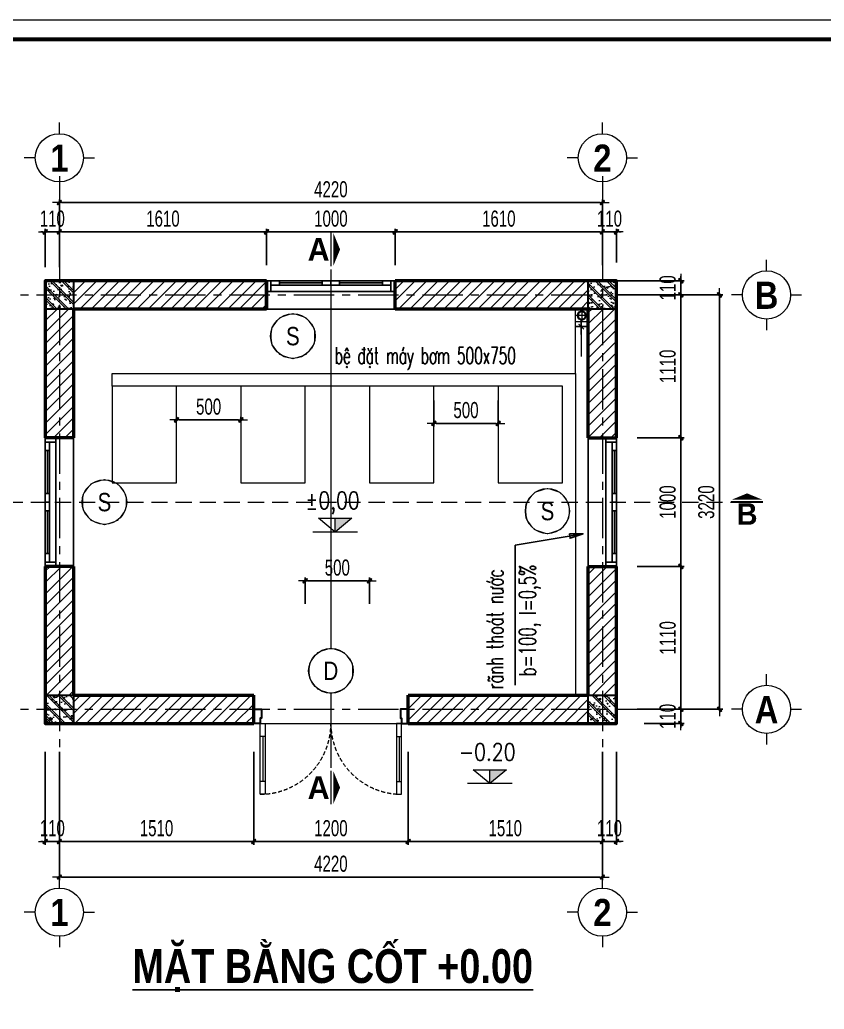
# Model space of a CAD drawing. Header units: millimetres. Extents: x 54880 to 178058, y 52937 to 130733.
# Drawn here: x 149408 to 155660, y 123045 to 130733 of the extents above; entities that cross this region are included whole.
import ezdxf
from ezdxf.enums import TextEntityAlignment as Align

# ---------------------------------------------------------------- set-up
doc = ezdxf.new("R2010")
doc.units = ezdxf.units.MM
doc.header["$LTSCALE"] = 250
doc.header["$MEASUREMENT"] = 0
doc.header["$PDMODE"] = 32
for name, pattern in [('CENTER', [2, 1.25, -0.25, 0.25, -0.25]), ('HIDDEN', [0.375, 0.25, -0.125]), ('HIDDEN2', [0.1875, 0.125, -0.0625])]:
    doc.linetypes.add(name, pattern=pattern)
doc.layers.get('Defpoints').update_dxf_attribs({"color": 1})
for name, color, linetype in [('(KT.DIM)', 8, 'Continuous'), ('(KT.KLPHU1)', 5, 'Continuous'), ('DIM', 7, 'Continuous')]:
    doc.layers.add(name, color=color, linetype=linetype)
for name, color, linetype, lineweight in [('03', 252, 'Continuous', 30), ('cat1', 30, 'Continuous', 50), ('cat2', 22, 'Continuous', 30), ('EG Text2', 7, 'Continuous', 20), ('Khungten_LCDI', 7, 'Continuous', 5), ('KICHTHUOC', 8, 'Continuous', 20), ('LC Dim', 8, 'Continuous', 18), ('LC Hatch', 252, 'Continuous', 9), ('LC ISO', 153, 'Continuous', 13), ('LC Khac', 4, 'Continuous', 9), ('LC MANH DUT', 35, 'HIDDEN', 5), ('LC Net dam 1', 30, 'Continuous', 30), ('LC Net manh', 239, 'Continuous', 5), ('LC Text1', 3, 'Continuous', 20), ('LC Text2', 7, 'Continuous', 25), ('thay', 9, 'Continuous', 20), ('thay1', 63, 'Continuous', 20), ('TRUC', 251, 'CENTER', 5)]:
    doc.layers.add(name, color=color, linetype=linetype, lineweight=lineweight)
doc.styles.add('General text 2', font='arial.ttf')
doc.styles.add('HOATBIF', font='hoatbif.shx', dxfattribs={"width": 0.7})
doc.styles.add('Khungten', font='', dxfattribs={"width": 0.9, "height": 5000})
doc.styles.add('LC 1', font='')
doc.styles.add('LC3', font='', dxfattribs={"width": 0.8})
doc.styles.add('T1', font='Vnsimli.shx', dxfattribs={"width": 0.8})
doc.styles.add('Title', font='', dxfattribs={"width": 0.8})
doc.styles.get('Khungten').set_extended_font_data('.VnAvantH')
doc.styles.get('LC 1').set_extended_font_data('.VnAvantH', bold=True)
doc.styles.get('LC3').set_extended_font_data('.VnArialH', bold=True)
doc.styles.get('Title').set_extended_font_data('.VnBlackH')
doc.dimstyles.new('1-100(1-50)', dxfattribs={"dimscale": 50, "dimtxt": 2.5, "dimasz": 0.35, "dimexe": 0.5, "dimexo": 0, "dimgap": 0.8, "dimtad": 1, "dimdec": 0, "dimzin": 0, "dimdsep": 46, "dimtxsty": 'HOATBIF', "dimblk1": 'DOT', "dimblk2": 'DOT', "dimsah": 1, "dimcen": -1, "dimdle": 1, "dimclrd": 256, "dimclre": 256, "dimclrt": 4, "dimadec": 3, "dimazin": 2, "dimtfac": 0.333333, "dimtdec": 0, "dimtix": 1, "dimtmove": 2, "dimatfit": 3, "dimldrblk": 'DOT', "dimfxl": 1, "dimtvp": 0.833333, "dimtolj": 1, "dimtzin": 0, "dimarcsym": 0})
doc.dimstyles.new('1-141', dxfattribs={"dimscale": 140, "dimtxt": 2.5, "dimasz": 0.35, "dimexe": 0.5, "dimexo": 0, "dimgap": 0.8, "dimtad": 1, "dimdec": 0, "dimzin": 0, "dimdsep": 46, "dimtxsty": 'HOATBIF', "dimblk1": 'DOT', "dimblk2": 'DOT', "dimsah": 1, "dimcen": -1, "dimdle": 1, "dimclrd": 256, "dimclre": 256, "dimclrt": 4, "dimadec": 3, "dimazin": 2, "dimtfac": 0.333333, "dimtdec": 0, "dimtix": 1, "dimtmove": 2, "dimatfit": 3, "dimldrblk": 'DOT', "dimfxl": 1, "dimtvp": 0.833333, "dimtolj": 1, "dimtzin": 0, "dimarcsym": 0})
doc.dimstyles.new('D1- 50', dxfattribs={"dimscale": 50, "dimtxt": 2.5, "dimasz": 0.8, "dimexe": 0.18, "dimexo": 0, "dimgap": 1, "dimtad": 1, "dimdec": 0, "dimzin": 0, "dimdsep": 46, "dimtxsty": 'T1', "dimblk": 'LTT1', "dimcen": 100, "dimdle": 1.5, "dimclrd": 256, "dimclre": 256, "dimclrt": 7, "dimadec": 0, "dimazin": 0, "dimtfac": 1, "dimtdec": 0, "dimtix": 1, "dimtmove": 2, "dimatfit": 3, "dimldrblk": 'LTT1', "dimfxl": 1, "dimtolj": 1, "dimtzin": 0, "dimlwd": -1, "dimlwe": -1, "dimarcsym": 0})

# ---------------------------------------------------------------- blocks, each defined once
blk = doc.blocks.new('*U197')
for p, q in [((-450, 1110), (-450, 1150)), ((-100, 1130), (-450, 1130)), ((-100, 1110), (-100, 1150)), ((-450, 90), (-450, 50)), ((-100, 90), (-100, 50)), ((-100, 70), (-450, 70))]:
    blk.add_line(p, q)
for points in [[(0, 1150), (0, 1110), (-550, 1110), (-550, 1150)], [(0, 50), (0, 90), (-550, 90), (-550, 50)]]:
    blk.add_lwpolyline(points, close=True)
at = {"linetype": 'HIDDEN2'}
for centre, start, end in [((0, 1150), 180.00004, 270), ((0, 50), 90, 179.99996)]:
    blk.add_arc(centre, 550, start, end, dxfattribs=at)
at = {"layer": '03'}
for points in [[(110, 1200), (110, 1140), (40, 1140), (40, 1150), (0, 1150), (0, 1200)], [(110, 0), (110, 60), (40, 60), (40, 50), (0, 50), (0, 0)]]:
    blk.add_lwpolyline(points, close=True, dxfattribs=at)
blk = doc.blocks.new('DOT')
at = {"layer": 'LC Dim', "color": 4}
blk.add_line((-1, -1), (1, 1), dxfattribs=at)
at = {"layer": 'LC Dim'}
blk.add_line((-3, 0), (3, 0), dxfattribs=at)
at = {"layer": 'LC Dim', "color": 4}
blk.add_lwpolyline([(0.5, 1), (-1, -0.5), (-0.5, -1), (1, 0.5)], close=True, dxfattribs=at)
blk = doc.blocks.new('*D198')
at = {"layer": 'Defpoints', "color": 0, "transparency": 16777216}
for p in [(149606, 125045), (149716, 125045), (149716, 124348.5)]:
    blk.add_point(p, dxfattribs=at)
at = {"layer": 'LC Dim', "lineweight": -2, "transparency": 16777216}
for p, q in [((149606, 125045), (149606, 124323.5)), ((149716, 125045), (149716, 124323.5)), ((149588.5, 124348.5), (149571, 124348.5)), ((149606, 124348.5), (149716, 124348.5)), ((149733.5, 124348.5), (149751, 124348.5))]:
    blk.add_line(p, q, dxfattribs=at)
at = {"layer": 'LC Dim', "lineweight": -2, "transparency": 16777216, "xscale": 17.5, "yscale": 17.5, "zscale": 17.5}
blk.add_blockref('DOT', (149606, 124348.5), dxfattribs=at)
at = {"layer": 'LC Dim', "lineweight": -2, "transparency": 16777216, "xscale": 17.5, "yscale": 17.5, "zscale": 17.5, "rotation": 180}
blk.add_blockref('DOT', (149716, 124348.5), dxfattribs=at)
at = {"layer": 'LC Dim', "color": 4, "transparency": 16777216, "insert": (149661, 124451), "char_height": 125, "attachment_point": 5, "style": 'HOATBIF'}
blk.add_mtext('\\A1;110', dxfattribs=at)
blk = doc.blocks.new('_Dot')
at = {"color": 0, "linetype": 'ByBlock', "lineweight": -2}
blk.add_line((-0.5, 0), (-1, 0), dxfattribs=at)
at = {"color": 0, "linetype": 'ByBlock', "const_width": 0.5}
blk.add_lwpolyline([(-0.25, 0, 1), (0.25, 0, 1)], format="xyb", close=True, dxfattribs=at)
blk = doc.blocks.new('*D199')
at = {"layer": 'Defpoints', "color": 0, "transparency": 16777216}
for p in [(149716, 125045), (151226, 125045), (151226, 124348.5)]:
    blk.add_point(p, dxfattribs=at)
at = {"layer": 'LC Dim', "lineweight": -2, "transparency": 16777216}
for p, q in [((149716, 125045), (149716, 124323.5)), ((151226, 125045), (151226, 124323.5)), ((149733.5, 124348.5), (151208.5, 124348.5))]:
    blk.add_line(p, q, dxfattribs=at)
at = {"layer": 'LC Dim', "lineweight": -2, "transparency": 16777216, "xscale": 17.5, "yscale": 17.5, "zscale": 17.5, "rotation": 180}
blk.add_blockref('DOT', (149716, 124348.5), dxfattribs=at)
at = {"layer": 'LC Dim', "lineweight": -2, "transparency": 16777216, "xscale": 17.5, "yscale": 17.5, "zscale": 17.5}
blk.add_blockref('DOT', (151226, 124348.5), dxfattribs=at)
at = {"layer": 'LC Dim', "color": 4, "transparency": 16777216, "insert": (150471, 124451), "char_height": 125, "attachment_point": 5, "style": 'HOATBIF'}
blk.add_mtext('\\A1;1510', dxfattribs=at)
blk = doc.blocks.new('*D200')
at = {"layer": 'Defpoints', "color": 0, "transparency": 16777216}
for p in [(151226, 125045), (152426, 125045), (152426, 124348.5)]:
    blk.add_point(p, dxfattribs=at)
at = {"layer": 'LC Dim', "lineweight": -2, "transparency": 16777216}
for p, q in [((151226, 125045), (151226, 124323.5)), ((152426, 125045), (152426, 124323.5)), ((151243.5, 124348.5), (152408.5, 124348.5))]:
    blk.add_line(p, q, dxfattribs=at)
at = {"layer": 'LC Dim', "lineweight": -2, "transparency": 16777216, "xscale": 17.5, "yscale": 17.5, "zscale": 17.5, "rotation": 180}
blk.add_blockref('DOT', (151226, 124348.5), dxfattribs=at)
at = {"layer": 'LC Dim', "lineweight": -2, "transparency": 16777216, "xscale": 17.5, "yscale": 17.5, "zscale": 17.5}
blk.add_blockref('DOT', (152426, 124348.5), dxfattribs=at)
at = {"layer": 'LC Dim', "color": 4, "transparency": 16777216, "insert": (151826, 124451), "char_height": 125, "attachment_point": 5, "style": 'HOATBIF'}
blk.add_mtext('\\A1;1200', dxfattribs=at)
blk = doc.blocks.new('*D201')
at = {"layer": 'Defpoints', "color": 0, "transparency": 16777216}
for p in [(152426, 125045), (153936, 125045), (153936, 124348.5)]:
    blk.add_point(p, dxfattribs=at)
at = {"layer": 'LC Dim', "lineweight": -2, "transparency": 16777216}
for p, q in [((152426, 125045), (152426, 124323.5)), ((153936, 125045), (153936, 124323.5)), ((152443.5, 124348.5), (153918.5, 124348.5))]:
    blk.add_line(p, q, dxfattribs=at)
at = {"layer": 'LC Dim', "lineweight": -2, "transparency": 16777216, "xscale": 17.5, "yscale": 17.5, "zscale": 17.5, "rotation": 180}
blk.add_blockref('DOT', (152426, 124348.5), dxfattribs=at)
at = {"layer": 'LC Dim', "lineweight": -2, "transparency": 16777216, "xscale": 17.5, "yscale": 17.5, "zscale": 17.5}
blk.add_blockref('DOT', (153936, 124348.5), dxfattribs=at)
at = {"layer": 'LC Dim', "color": 4, "transparency": 16777216, "insert": (153181, 124451), "char_height": 125, "attachment_point": 5, "style": 'HOATBIF'}
blk.add_mtext('\\A1;1510', dxfattribs=at)
blk = doc.blocks.new('*D202')
at = {"layer": 'Defpoints', "color": 0, "transparency": 16777216}
for p in [(153936, 125045), (154046, 125045), (154046, 124348.5)]:
    blk.add_point(p, dxfattribs=at)
at = {"layer": 'LC Dim', "lineweight": -2, "transparency": 16777216}
for p, q in [((153936, 125045), (153936, 124323.5)), ((154046, 125045), (154046, 124323.5)), ((153918.5, 124348.5), (153901, 124348.5)), ((153936, 124348.5), (154046, 124348.5)), ((154063.5, 124348.5), (154081, 124348.5))]:
    blk.add_line(p, q, dxfattribs=at)
at = {"layer": 'LC Dim', "lineweight": -2, "transparency": 16777216, "xscale": 17.5, "yscale": 17.5, "zscale": 17.5}
blk.add_blockref('DOT', (153936, 124348.5), dxfattribs=at)
at = {"layer": 'LC Dim', "lineweight": -2, "transparency": 16777216, "xscale": 17.5, "yscale": 17.5, "zscale": 17.5, "rotation": 180}
blk.add_blockref('DOT', (154046, 124348.5), dxfattribs=at)
at = {"layer": 'LC Dim', "color": 4, "transparency": 16777216, "insert": (153991, 124451), "char_height": 125, "attachment_point": 5, "style": 'HOATBIF'}
blk.add_mtext('\\A1;110', dxfattribs=at)
blk = doc.blocks.new('*D203')
at = {"layer": 'Defpoints', "color": 0, "transparency": 16777216}
for p in [(149716, 125045), (153936, 125045), (153936, 124072.5)]:
    blk.add_point(p, dxfattribs=at)
at = {"layer": 'LC Dim', "lineweight": -2, "transparency": 16777216}
for p, q in [((149716, 125045), (149716, 124047.5)), ((153936, 125045), (153936, 124047.5)), ((149733.5, 124072.5), (153918.5, 124072.5))]:
    blk.add_line(p, q, dxfattribs=at)
at = {"layer": 'LC Dim', "lineweight": -2, "transparency": 16777216, "xscale": 17.5, "yscale": 17.5, "zscale": 17.5, "rotation": 180}
blk.add_blockref('DOT', (149716, 124072.5), dxfattribs=at)
at = {"layer": 'LC Dim', "lineweight": -2, "transparency": 16777216, "xscale": 17.5, "yscale": 17.5, "zscale": 17.5}
blk.add_blockref('DOT', (153936, 124072.5), dxfattribs=at)
at = {"layer": 'LC Dim', "color": 4, "transparency": 16777216, "insert": (151826, 124175), "char_height": 125, "attachment_point": 5, "style": 'HOATBIF'}
blk.add_mtext('\\A1;4220', dxfattribs=at)
blk = doc.blocks.new('*D204')
at = {"layer": 'Defpoints', "color": 0, "transparency": 16777216}
for p in [(151326, 129085), (149716, 128825.6), (151326, 128825.6)]:
    blk.add_point(p, dxfattribs=at)
at = {"layer": 'LC Dim', "lineweight": -2, "transparency": 16777216}
for p, q in [((149716, 128825.6), (149716, 129110)), ((149733.5, 129085), (151308.5, 129085)), ((151326, 128825.6), (151326, 129110))]:
    blk.add_line(p, q, dxfattribs=at)
at = {"layer": 'LC Dim', "lineweight": -2, "transparency": 16777216, "xscale": 17.5, "yscale": 17.5, "zscale": 17.5, "rotation": 180}
blk.add_blockref('DOT', (149716, 129085), dxfattribs=at)
at = {"layer": 'LC Dim', "lineweight": -2, "transparency": 16777216, "xscale": 17.5, "yscale": 17.5, "zscale": 17.5}
blk.add_blockref('DOT', (151326, 129085), dxfattribs=at)
at = {"layer": 'LC Dim', "color": 4, "transparency": 16777216, "insert": (150521, 129187.5), "char_height": 125, "attachment_point": 5, "style": 'HOATBIF'}
blk.add_mtext('\\A1;1610', dxfattribs=at)
blk = doc.blocks.new('*D205')
at = {"layer": 'Defpoints', "color": 0, "transparency": 16777216}
for p in [(152326, 129085), (151326, 128825.6), (152326, 128825.6)]:
    blk.add_point(p, dxfattribs=at)
at = {"layer": 'LC Dim', "lineweight": -2, "transparency": 16777216}
for p, q in [((151326, 128825.6), (151326, 129110)), ((151343.5, 129085), (152308.5, 129085)), ((152326, 128825.6), (152326, 129110))]:
    blk.add_line(p, q, dxfattribs=at)
at = {"layer": 'LC Dim', "lineweight": -2, "transparency": 16777216, "xscale": 17.5, "yscale": 17.5, "zscale": 17.5, "rotation": 180}
blk.add_blockref('DOT', (151326, 129085), dxfattribs=at)
at = {"layer": 'LC Dim', "lineweight": -2, "transparency": 16777216, "xscale": 17.5, "yscale": 17.5, "zscale": 17.5}
blk.add_blockref('DOT', (152326, 129085), dxfattribs=at)
at = {"layer": 'LC Dim', "color": 4, "transparency": 16777216, "insert": (151826, 129187.5), "char_height": 125, "attachment_point": 5, "style": 'HOATBIF'}
blk.add_mtext('\\A1;1000', dxfattribs=at)
blk = doc.blocks.new('*D206')
at = {"layer": 'Defpoints', "color": 0, "transparency": 16777216}
for p in [(153936, 129085), (152326, 128825.6), (153936, 128825.6)]:
    blk.add_point(p, dxfattribs=at)
at = {"layer": 'LC Dim', "lineweight": -2, "transparency": 16777216}
for p, q in [((152326, 128825.6), (152326, 129110)), ((152343.5, 129085), (153918.5, 129085)), ((153936, 128825.6), (153936, 129110))]:
    blk.add_line(p, q, dxfattribs=at)
at = {"layer": 'LC Dim', "lineweight": -2, "transparency": 16777216, "xscale": 17.5, "yscale": 17.5, "zscale": 17.5, "rotation": 180}
blk.add_blockref('DOT', (152326, 129085), dxfattribs=at)
at = {"layer": 'LC Dim', "lineweight": -2, "transparency": 16777216, "xscale": 17.5, "yscale": 17.5, "zscale": 17.5}
blk.add_blockref('DOT', (153936, 129085), dxfattribs=at)
at = {"layer": 'LC Dim', "color": 4, "transparency": 16777216, "insert": (153131, 129187.5), "char_height": 125, "attachment_point": 5, "style": 'HOATBIF'}
blk.add_mtext('\\A1;1610', dxfattribs=at)
blk = doc.blocks.new('*D213')
at = {"layer": 'Defpoints', "color": 0, "transparency": 16777216}
for p in [(154205.9, 128595.5), (154205.9, 127485.5), (154546, 127485.5)]:
    blk.add_point(p, dxfattribs=at)
at = {"layer": 'LC Dim', "lineweight": -2, "transparency": 16777216}
for p, q in [((154205.9, 128595.5), (154571, 128595.5)), ((154546, 128578), (154546, 127503)), ((154205.9, 127485.5), (154571, 127485.5))]:
    blk.add_line(p, q, dxfattribs=at)
at = {"layer": 'LC Dim', "lineweight": -2, "transparency": 16777216, "xscale": 17.5, "yscale": 17.5, "zscale": 17.5}
for p, rotation in [((154546, 128595.5), 90), ((154546, 127485.5), 270)]:
    blk.add_blockref('DOT', p, dxfattribs=dict(at, rotation=rotation))
at = {"layer": 'LC Dim', "color": 4, "transparency": 16777216, "insert": (154443.5, 128040.5), "char_height": 125, "attachment_point": 5, "rotation": 90, "style": 'HOATBIF'}
blk.add_mtext('\\A1;1110', dxfattribs=at)
blk = doc.blocks.new('*D214')
at = {"layer": 'Defpoints', "color": 0, "transparency": 16777216}
for p in [(154205.9, 127485.5), (154205.9, 126485.5), (154546, 126485.5)]:
    blk.add_point(p, dxfattribs=at)
at = {"layer": 'LC Dim', "lineweight": -2, "transparency": 16777216}
for p, q in [((154205.9, 127485.5), (154571, 127485.5)), ((154546, 127468), (154546, 126503)), ((154205.9, 126485.5), (154571, 126485.5))]:
    blk.add_line(p, q, dxfattribs=at)
at = {"layer": 'LC Dim', "lineweight": -2, "transparency": 16777216, "xscale": 17.5, "yscale": 17.5, "zscale": 17.5}
for p, rotation in [((154546, 127485.5), 90), ((154546, 126485.5), 270)]:
    blk.add_blockref('DOT', p, dxfattribs=dict(at, rotation=rotation))
at = {"layer": 'LC Dim', "color": 4, "transparency": 16777216, "insert": (154443.5, 126985.5), "char_height": 125, "attachment_point": 5, "rotation": 90, "style": 'HOATBIF'}
blk.add_mtext('\\A1;1000', dxfattribs=at)
blk = doc.blocks.new('*D215')
at = {"layer": 'Defpoints', "color": 0, "transparency": 16777216}
for p in [(154205.9, 126485.5), (154205.9, 125375.5), (154546, 125375.5)]:
    blk.add_point(p, dxfattribs=at)
at = {"layer": 'LC Dim', "lineweight": -2, "transparency": 16777216}
for p, q in [((154205.9, 126485.5), (154571, 126485.5)), ((154546, 126468), (154546, 125393)), ((154205.9, 125375.5), (154571, 125375.5))]:
    blk.add_line(p, q, dxfattribs=at)
at = {"layer": 'LC Dim', "lineweight": -2, "transparency": 16777216, "xscale": 17.5, "yscale": 17.5, "zscale": 17.5}
for p, rotation in [((154546, 126485.5), 90), ((154546, 125375.5), 270)]:
    blk.add_blockref('DOT', p, dxfattribs=dict(at, rotation=rotation))
at = {"layer": 'LC Dim', "color": 4, "transparency": 16777216, "insert": (154443.5, 125930.5), "char_height": 125, "attachment_point": 5, "rotation": 90, "style": 'HOATBIF'}
blk.add_mtext('\\A1;1110', dxfattribs=at)
blk = doc.blocks.new('Caodo1')
at = {"layer": 'LC Text1'}
blk.add_hatch(color=4, dxfattribs=at).paths.add_polyline_path([(0, 200), (0, 0), (243, 200)])
at = {"layer": 'LC Text1', "color": 4}
for p, q in [((0, 0), (0, 200)), ((324, 0), (-324, 0))]:
    blk.add_line(p, q, dxfattribs=at)
blk.add_lwpolyline([(-243, 200), (243, 200), (0, 0), (0, 0)], close=True, dxfattribs=at)
at = {"layer": 'LC Text1', "color": 4, "style": 'T1', "width": 0.8}
blk.add_attdef('%%P0,00', text='', height=250, dxfattribs=at).set_placement((-39, 460), align=Align.MIDDLE_CENTER)
blk = doc.blocks.new('TIEUDE1')
at = {"layer": 'LC Text2', "color": 7, "style": 'LC 1'}
blk.add_attdef('TIªU§Ò', text='', height=5, dxfattribs=at).set_placement((0, 0), align=Align.BOTTOM_CENTER)
blk.add_attdef('TL', text='', height=3, dxfattribs=at).set_placement((0, -2), align=Align.TOP_CENTER)
blk = doc.blocks.new('TTRUC')
at = {"layer": 'LC ISO'}
for p, q in [((0, 6.95), (0, 10.13)), ((-6.95, 0), (-10.13, 0)), ((6.95, 0), (10.13, 0)), ((0, -6.95), (0, -10.13))]:
    blk.add_line(p, q, dxfattribs=at)
at = {"layer": 'LC Net manh'}
blk.add_circle((0, 0), 6.95, dxfattribs=at)
blk = doc.blocks.new('*U187')
at = {"layer": 'LC Khac', "color": 1, "ltscale": 2}
for p, q in [((0, 485), (0, 0)), ((0, -7336), (0, -7822))]:
    blk.add_line(p, q, dxfattribs=at)
for points in [[(134, 243, 0, 471, 0), (37, 243, 275, 275, 0)], [(134, -7579, 0, 471, 0), (37, -7579, 275, 275, 0)]]:
    blk.add_lwpolyline(points, format="xyseb", dxfattribs=at)
at = {"layer": 'LC MANH DUT', "ltscale": 200}
blk.add_line((0, -49), (0, -7293), dxfattribs=at)
at = {"ltscale": 2, "style": 'LC 1'}
for p in [(-179, 243), (-179, -7579)]:
    blk.add_attdef('LC', text='', height=330, dxfattribs=at).set_placement(p, align=Align.MIDDLE_CENTER)
blk = doc.blocks.new('*U5')
at = {"layer": 'Defpoints'}
blk.add_lwpolyline([(0, 4.25), (-2.5, 3.44), (-4.04, 1.31), (-4.04, -1.31), (-2.5, -3.44), (0, -4.25), (2.5, -3.44), (4.04, -1.31), (4.04, 1.31), (2.5, 3.44)], close=True, dxfattribs=at)
at = {"layer": 'LC Text1', "style": 'General text 2', "width": 0.8, "flags": 8}
blk.add_attdef('SYMBOL', text='', height=3.5, dxfattribs=at).set_placement((0, 0), align=Align.MIDDLE_CENTER)
blk.add_wipeout([(0, 4.25), (-2.5, 3.44), (-4.04, 1.31), (-4.04, -1.31), (-2.5, -3.44), (0, -4.25), (2.5, -3.44), (4.04, -1.31), (4.04, 1.31), (2.5, 3.44)]).dxf.layer = 'LC Net manh'
at = {"layer": 'LC ISO'}
blk.add_circle((0, 0), 4.25, dxfattribs=at)
blk = doc.blocks.new('*D315')
at = {"layer": 'Defpoints', "color": 0, "transparency": 16777216}
for p in [(153936, 129313.1), (149716, 128863), (153936, 128863)]:
    blk.add_point(p, dxfattribs=at)
at = {"layer": 'LC Dim', "lineweight": -2, "transparency": 16777216}
for p, q in [((149716, 128863), (149716, 129338.1)), ((153936, 128863), (153936, 129338.1)), ((149733.5, 129313.1), (153918.5, 129313.1))]:
    blk.add_line(p, q, dxfattribs=at)
at = {"layer": 'LC Dim', "lineweight": -2, "transparency": 16777216, "xscale": 17.5, "yscale": 17.5, "zscale": 17.5, "rotation": 180}
blk.add_blockref('DOT', (149716, 129313.1), dxfattribs=at)
at = {"layer": 'LC Dim', "lineweight": -2, "transparency": 16777216, "xscale": 17.5, "yscale": 17.5, "zscale": 17.5}
blk.add_blockref('DOT', (153936, 129313.1), dxfattribs=at)
at = {"layer": 'LC Dim', "color": 4, "transparency": 16777216, "insert": (151826, 129415.6), "char_height": 125, "attachment_point": 5, "style": 'HOATBIF'}
blk.add_mtext('\\A1;4220', dxfattribs=at)
blk = doc.blocks.new('*D316')
at = {"layer": 'Defpoints', "color": 0, "transparency": 16777216}
for p in [(154205.9, 128595.5), (154205.9, 125375.5), (154846.2, 125375.5)]:
    blk.add_point(p, dxfattribs=at)
at = {"layer": 'LC Dim', "lineweight": -2, "transparency": 16777216}
for p, q in [((154205.9, 128595.5), (154871.2, 128595.5)), ((154846.2, 128578), (154846.2, 125393)), ((154205.9, 125375.5), (154871.2, 125375.5))]:
    blk.add_line(p, q, dxfattribs=at)
at = {"layer": 'LC Dim', "lineweight": -2, "transparency": 16777216, "xscale": 17.5, "yscale": 17.5, "zscale": 17.5}
for p, rotation in [((154846.2, 128595.5), 90), ((154846.2, 125375.5), 270)]:
    blk.add_blockref('DOT', p, dxfattribs=dict(at, rotation=rotation))
at = {"layer": 'LC Dim', "color": 4, "transparency": 16777216, "insert": (154743.7, 126985.5), "char_height": 125, "attachment_point": 5, "rotation": 90, "style": 'HOATBIF'}
blk.add_mtext('\\A1;3220', dxfattribs=at)
blk = doc.blocks.new('*D317')
at = {"layer": 'Defpoints', "color": 0, "transparency": 16777216}
for p in [(154046, 128705.5), (154546, 128705.5), (154046, 128595.5)]:
    blk.add_point(p, dxfattribs=at)
at = {"layer": 'LC Dim', "lineweight": -2, "transparency": 16777216}
for p, q in [((154046, 128705.5), (154571, 128705.5)), ((154546, 128723), (154546, 128740.5)), ((154546, 128595.5), (154546, 128705.5)), ((154046, 128595.5), (154571, 128595.5)), ((154546, 128578), (154546, 128560.5))]:
    blk.add_line(p, q, dxfattribs=at)
at = {"layer": 'LC Dim', "lineweight": -2, "transparency": 16777216, "xscale": 17.5, "yscale": 17.5, "zscale": 17.5}
for p, rotation in [((154546, 128705.5), 270), ((154546, 128595.5), 90)]:
    blk.add_blockref('DOT', p, dxfattribs=dict(at, rotation=rotation))
at = {"layer": 'LC Dim', "color": 4, "transparency": 16777216, "insert": (154443.5, 128650.5), "char_height": 125, "attachment_point": 5, "rotation": 90, "style": 'HOATBIF'}
blk.add_mtext('\\A1;110', dxfattribs=at)
blk = doc.blocks.new('*D318')
at = {"layer": 'Defpoints', "color": 0, "transparency": 16777216}
for p in [(154259.3, 125375.5), (154259.3, 125265.5), (154546, 125265.5)]:
    blk.add_point(p, dxfattribs=at)
at = {"layer": 'LC Dim', "lineweight": -2, "transparency": 16777216}
for p, q in [((154546, 125393), (154546, 125410.5)), ((154259.3, 125375.5), (154571, 125375.5)), ((154546, 125375.5), (154546, 125265.5)), ((154259.3, 125265.5), (154571, 125265.5)), ((154546, 125248), (154546, 125230.5))]:
    blk.add_line(p, q, dxfattribs=at)
at = {"layer": 'LC Dim', "lineweight": -2, "transparency": 16777216, "xscale": 17.5, "yscale": 17.5, "zscale": 17.5}
for p, rotation in [((154546, 125375.5), 270), ((154546, 125265.5), 90)]:
    blk.add_blockref('DOT', p, dxfattribs=dict(at, rotation=rotation))
at = {"layer": 'LC Dim', "color": 4, "transparency": 16777216, "insert": (154443.5, 125320.5), "char_height": 125, "attachment_point": 5, "rotation": 90, "style": 'HOATBIF'}
blk.add_mtext('\\A1;110', dxfattribs=at)
blk = doc.blocks.new('*D319')
at = {"layer": 'Defpoints', "color": 0, "transparency": 16777216}
for p in [(149606, 129085), (149606, 128810), (149716, 128810)]:
    blk.add_point(p, dxfattribs=at)
at = {"layer": 'LC Dim', "lineweight": -2, "transparency": 16777216}
for p, q in [((149588.5, 129085), (149571, 129085)), ((149606, 128810), (149606, 129110)), ((149716, 129085), (149606, 129085)), ((149716, 128810), (149716, 129110)), ((149733.5, 129085), (149751, 129085))]:
    blk.add_line(p, q, dxfattribs=at)
at = {"layer": 'LC Dim', "lineweight": -2, "transparency": 16777216, "xscale": 17.5, "yscale": 17.5, "zscale": 17.5}
blk.add_blockref('DOT', (149606, 129085), dxfattribs=at)
at = {"layer": 'LC Dim', "lineweight": -2, "transparency": 16777216, "xscale": 17.5, "yscale": 17.5, "zscale": 17.5, "rotation": 180}
blk.add_blockref('DOT', (149716, 129085), dxfattribs=at)
at = {"layer": 'LC Dim', "color": 4, "transparency": 16777216, "insert": (149661, 129187.5), "char_height": 125, "attachment_point": 5, "style": 'HOATBIF'}
blk.add_mtext('\\A1;110', dxfattribs=at)
blk = doc.blocks.new('*D320')
at = {"layer": 'Defpoints', "color": 0, "transparency": 16777216}
for p in [(154046, 129085), (153936, 128846.7), (154046, 128846.7)]:
    blk.add_point(p, dxfattribs=at)
at = {"layer": 'LC Dim', "lineweight": -2, "transparency": 16777216}
for p, q in [((153918.5, 129085), (153901, 129085)), ((153936, 128846.7), (153936, 129110)), ((153936, 129085), (154046, 129085)), ((154046, 128846.7), (154046, 129110)), ((154063.5, 129085), (154081, 129085))]:
    blk.add_line(p, q, dxfattribs=at)
at = {"layer": 'LC Dim', "lineweight": -2, "transparency": 16777216, "xscale": 17.5, "yscale": 17.5, "zscale": 17.5}
blk.add_blockref('DOT', (153936, 129085), dxfattribs=at)
at = {"layer": 'LC Dim', "lineweight": -2, "transparency": 16777216, "xscale": 17.5, "yscale": 17.5, "zscale": 17.5, "rotation": 180}
blk.add_blockref('DOT', (154046, 129085), dxfattribs=at)
at = {"layer": 'LC Dim', "color": 4, "transparency": 16777216, "insert": (153991, 129187.5), "char_height": 125, "attachment_point": 5, "style": 'HOATBIF'}
blk.add_mtext('\\A1;110', dxfattribs=at)
blk = doc.blocks.new('cat')
at = {"layer": 'cat2', "ltscale": 2}
blk.add_line((-134, 243), (-134, -243), dxfattribs=at)
blk.add_lwpolyline([(0, 0, 0, 471, 0), (-97, 0, 275, 275, 0)], format="xyseb", dxfattribs=at)
at = {"ltscale": 2, "style": 'LC 1'}
blk.add_attdef('1', text='', height=330, dxfattribs=at).set_placement((-313, 0), align=Align.MIDDLE_CENTER)
blk = doc.blocks.new('lcdi fix A2')
at = {"layer": 'Defpoints', "lineweight": 0}
blk.add_lwpolyline([(0, -210), (0, 210), (593.94, 210), (593.94, -210)], close=True, dxfattribs=at)
at = {"layer": 'Khungten_LCDI', "color": 5, "lineweight": 60}
blk.add_lwpolyline([(16.97, -207.17), (16.97, 207.17), (591.11, 207.17), (591.11, -207.17)], close=True, dxfattribs=at)
at = {"color": 7, "style": 'Khungten', "width": 0.8}
for tag, p in [('REVISION', (580.1, -168.13)), ('NGAYHT', (580.57, -176.77))]:
    blk.add_attdef(tag, text='', height=2, dxfattribs=at).set_placement(p, align=Align.CENTER)
at = {"layer": 'LC Text1', "style": 'Title', "width": 1.485915}
for tag, p, p2 in [('TENBANVE1', (554.24, -149.53), (588.5, -149.53)), ('TENBANVE2', (554.24, -156.3), (588.5, -156.3))]:
    blk.add_attdef(tag, text='', height=2.5, dxfattribs=at).set_placement(p, p2, align=Align.FIT)
at = {"layer": 'LC Text1', "style": 'Title', "width": 0.7}
blk.add_attdef('SOBANVE', text='', height=2.5, dxfattribs=at).set_placement((580.73, -199.63), align=Align.CENTER)
blk = doc.blocks.new('A$C244B5B27')
at = {"layer": 'LC Hatch'}
h = blk.add_hatch(dxfattribs=at)
h.set_pattern_fill('CHAU-01', color=256, scale=15, pattern_type=2)
h.set_pattern_definition([(50, (-1043319.22, 434015.82), (107.5890274, -9.41282), [11.25, -123.75]), (355, (-1043319.22, 434015.82), (-20.8127, 112.82882), [9, -99]), (100.4514, (-1043310.25, 434015.04), (86.776407, 103.415931), [9.561029, -105.171317]), (46.1842, (-1043319.22, 434045.82), (160.086157, -24.827852), [16.875, -185.625]), (96.6356, (-1043305.88, 434043.75), (140.199406, 146.11768), [14.341543, -157.75695]), (351.1842, (-1043319.22, 434045.82), (140.199292, 146.11779), [13.5, -148.5]), (21, (-1043304.22, 434038.32), (89.536058, -60.3928336), [11.25, -123.75]), (326, (-1043304.22, 434038.32), (36.4973, 108.772507), [9, -99]), (71.4514, (-1043296.76, 434033.29), (126.033394, 48.3795745), [9.561029, -105.171317]), (37.5, (-1043319.22, 434015.823), (1.8239783, 49.9340781), [0, -97.8, 0, -100.5, 0, -99.375]), (7.5, (-1043319.22, 434015.82), (39.4604306, 59.1617568), [0, -57.3, 0, -95.55, 0, -37.875]), (327.5, (-1043352.67, 434015.823), (80.0733654, -3.3832308), [0, -37.5, 0, -117, 0, -155.25]), (317.5, (-1043367.67, 434015.82), (87.4779254, 15.0157473), [0, -48.75, 0, -77.7, 0, -110.25]), (45, (-1043319.22, 434015.82), (-45.0780573, 45.0780573), []), (45, (-1043319.22, 434034.2), (-45.0780573, 45.0780573), [])])
h.paths.add_polyline_path([(110, 110), (-110, 110), (-110, -110), (110, -110)])
at = {"layer": 'LC Net dam 1'}
blk.add_lwpolyline([(-110, -110), (110, -110), (110, 110), (-110, 110)], close=True, dxfattribs=at)
blk = doc.blocks.new('*D358')
at = {"layer": 'Defpoints', "color": 0, "transparency": 16777216}
for p in [(151626, 126373.5), (151626, 126195.5), (152126, 126195.5)]:
    blk.add_point(p, dxfattribs=at)
at = {"layer": 'LC Dim', "lineweight": -2, "transparency": 16777216}
for p, q in [((151626, 126195.5), (151626, 126398.5)), ((152126, 126195.5), (152126, 126398.5)), ((152108.5, 126373.5), (151643.5, 126373.5))]:
    blk.add_line(p, q, dxfattribs=at)
at = {"layer": 'LC Dim', "lineweight": -2, "transparency": 16777216, "xscale": 17.5, "yscale": 17.5, "zscale": 17.5, "rotation": 180}
blk.add_blockref('DOT', (151626, 126373.5), dxfattribs=at)
at = {"layer": 'LC Dim', "lineweight": -2, "transparency": 16777216, "xscale": 17.5, "yscale": 17.5, "zscale": 17.5}
blk.add_blockref('DOT', (152126, 126373.5), dxfattribs=at)
at = {"layer": 'LC Dim', "color": 4, "transparency": 16777216, "insert": (151876, 126476), "char_height": 125, "attachment_point": 5, "style": 'HOATBIF'}
blk.add_mtext('\\A1;500', dxfattribs=at)
blk = doc.blocks.new('*D359')
at = {"layer": 'Defpoints', "color": 0, "transparency": 16777216}
for p in [(150626, 127624.2), (150626, 127624.2), (151126, 127624.2)]:
    blk.add_point(p, dxfattribs=at)
at = {"layer": 'LC Dim', "lineweight": -2, "transparency": 16777216}
for p, q in [((150626, 127624.2), (150626, 127649.2)), ((151108.5, 127624.2), (150643.5, 127624.2)), ((151126, 127624.2), (151126, 127649.2))]:
    blk.add_line(p, q, dxfattribs=at)
at = {"layer": 'LC Dim', "lineweight": -2, "transparency": 16777216, "xscale": 17.5, "yscale": 17.5, "zscale": 17.5, "rotation": 180}
blk.add_blockref('DOT', (150626, 127624.2), dxfattribs=at)
at = {"layer": 'LC Dim', "lineweight": -2, "transparency": 16777216, "xscale": 17.5, "yscale": 17.5, "zscale": 17.5}
blk.add_blockref('DOT', (151126, 127624.2), dxfattribs=at)
at = {"layer": 'LC Dim', "color": 4, "transparency": 16777216, "insert": (150876, 127726.7), "char_height": 125, "attachment_point": 5, "style": 'HOATBIF'}
blk.add_mtext('\\A1;500', dxfattribs=at)
blk = doc.blocks.new('*D360')
at = {"layer": 'Defpoints', "color": 0, "transparency": 16777216}
for p in [(152626, 127775.5), (153126, 127775.5), (152626, 127597.5)]:
    blk.add_point(p, dxfattribs=at)
at = {"layer": 'LC Dim', "lineweight": -2, "transparency": 16777216}
for p, q in [((152626, 127775.5), (152626, 127572.5)), ((153126, 127775.5), (153126, 127572.5)), ((153108.5, 127597.5), (152643.5, 127597.5))]:
    blk.add_line(p, q, dxfattribs=at)
at = {"layer": 'LC Dim', "lineweight": -2, "transparency": 16777216, "xscale": 17.5, "yscale": 17.5, "zscale": 17.5, "rotation": 180}
blk.add_blockref('DOT', (152626, 127597.5), dxfattribs=at)
at = {"layer": 'LC Dim', "lineweight": -2, "transparency": 16777216, "xscale": 17.5, "yscale": 17.5, "zscale": 17.5}
blk.add_blockref('DOT', (153126, 127597.5), dxfattribs=at)
at = {"layer": 'LC Dim', "color": 4, "transparency": 16777216, "insert": (152876, 127700), "char_height": 125, "attachment_point": 5, "style": 'HOATBIF'}
blk.add_mtext('\\A1;500', dxfattribs=at)
blk = doc.blocks.new('LTT1')
at = {"layer": '(KT.DIM)'}
for p, q in [((-1.5, 0), (1.5, 0)), ((0, -1), (0, 1))]:
    blk.add_line(p, q, dxfattribs=at)
at = {"layer": '(KT.DIM)', "color": 8, "const_width": 0.25}
blk.add_lwpolyline([(-0.53, -0.53), (0.53, 0.53)], dxfattribs=at)
blk = doc.blocks.new('A$C6A1D4E6D')
at = {"layer": 'KICHTHUOC'}
for p, q in [((50, 100), (50, 0)), ((0, 50), (100, 50))]:
    blk.add_line(p, q, dxfattribs=at)
blk.add_lwpolyline([(0, 0), (100, 0), (100, 100), (0, 100)], close=True, dxfattribs=at)
for radius in [35, 29.3]:
    blk.add_circle((50, 50), radius, dxfattribs=at)

msp = doc.modelspace()

# ---------------------------------------------------------------- hatches: boundary and pattern name
at = {"layer": 'LC Hatch', "ltscale": 2}
h = msp.add_hatch(dxfattribs=at)
h.set_pattern_fill('ANSI31', color=8, scale=500)
h.paths.add_polyline_path([(149826, 128485.5), (149606, 128485.5), (149606, 127485.5), (149826, 127485.5)])
h.paths.add_polyline_path([(151326, 128705.5), (149826, 128705.5), (149826, 128485.5), (151326, 128485.5)])
h.paths.add_polyline_path([(153826, 128705.5), (152326, 128705.5), (152326, 128485.5), (153826, 128485.5)])
h.paths.add_polyline_path([(152326, 128622.1), (152326, 128485.5)], flags=17)
h = msp.add_hatch(dxfattribs=at)
h.set_pattern_fill('ANSI31', color=8, scale=500)
h.paths.add_polyline_path([(154046, 128485.5), (153826, 128485.5), (153826, 127485.5), (154046, 127485.5)])
h.paths.add_polyline_path([(154046, 126485.5), (153826, 126485.5), (153826, 125485.5), (154046, 125485.5)])
h.paths.add_polyline_path([(153826, 125485.5), (152426, 125485.5), (152426, 125265.5), (153826, 125265.5)])
h = msp.add_hatch(dxfattribs=at)
h.set_pattern_fill('ANSI31', color=8, scale=500)
h.paths.add_polyline_path([(151226, 125485.5), (149826, 125485.5), (149826, 125265.5), (151226, 125265.5), (151226, 125375.5)])
h.paths.add_polyline_path([(149826, 125485.5), (149826, 125265.5)], flags=17)
h.paths.add_polyline_path([(149826, 126485.5), (149606, 126485.5), (149606, 125485.5), (149826, 125485.5)])

# ---------------------------------------------------------------- linework, layer by layer
at = {"layer": '(KT.KLPHU1)'}
for p, q in [((152292.6, 128672.1), (151359.3, 128672.1)), ((151759.3, 128688.8), (151426, 128688.8)), ((151892.6, 128688.8), (152226, 128688.8)), ((149639.3, 127452.1), (149639.3, 126518.8)), ((154012.6, 127452.1), (154012.6, 126518.8)), ((149622.6, 127052.1), (149622.6, 127385.5)), ((154029.3, 127052.1), (154029.3, 127385.5)), ((149622.6, 126918.8), (149622.6, 126585.5)), ((154029.3, 126918.8), (154029.3, 126585.5))]:
    msp.add_line(p, q, dxfattribs=at)
at = {"layer": '(KT.KLPHU1)', "elevation": 0}
for points in [[(151326, 128622.1), (151326, 128705.5), (152326, 128705.5), (152326, 128622.1)], [(151359.3, 128705.5), (151359.3, 128672.1), (151426, 128672.1), (151426, 128705.5)], [(151359.3, 128622.1), (151359.3, 128705.5), (152292.6, 128705.5), (152292.6, 128622.1)], [(151826, 128705.5), (151826, 128672.1), (151759.3, 128672.1), (151759.3, 128705.5)], [(151826, 128705.5), (151826, 128672.1), (151892.6, 128672.1), (151892.6, 128705.5)], [(152226, 128705.5), (152226, 128672.1), (152292.6, 128672.1), (152292.6, 128705.5)], [(149689.3, 126485.5), (149606, 126485.5), (149606, 127485.5), (149689.3, 127485.5)], [(149826, 126485.5), (149606, 126485.5), (149606, 127485.5), (149826, 127485.5)], [(153826, 126485.5), (154046, 126485.5), (154046, 127485.5), (153826, 127485.5)], [(153962.6, 126485.5), (154046, 126485.5), (154046, 127485.5), (153962.6, 127485.5)], [(149606, 127385.5), (149639.3, 127385.5), (149639.3, 127452.1), (149606, 127452.1)], [(149689.3, 126518.8), (149606, 126518.8), (149606, 127452.1), (149689.3, 127452.1)], [(153962.6, 126518.8), (154046, 126518.8), (154046, 127452.1), (153962.6, 127452.1)], [(154046, 127385.5), (154012.6, 127385.5), (154012.6, 127452.1), (154046, 127452.1)], [(149606, 126985.5), (149639.3, 126985.5), (149639.3, 127052.1), (149606, 127052.1)], [(154046, 126985.5), (154012.6, 126985.5), (154012.6, 127052.1), (154046, 127052.1)], [(149606, 126985.5), (149639.3, 126985.5), (149639.3, 126918.8), (149606, 126918.8)], [(154046, 126985.5), (154012.6, 126985.5), (154012.6, 126918.8), (154046, 126918.8)], [(149606, 126518.8), (149639.3, 126518.8), (149639.3, 126585.5), (149606, 126585.5)], [(154046, 126518.8), (154012.6, 126518.8), (154012.6, 126585.5), (154046, 126585.5)]]:
    msp.add_lwpolyline(points, close=True, dxfattribs=at)
at = {"layer": 'cat1'}
for p, q in [((151326, 128485.5), (151326, 128705.5)), ((152326, 128485.5), (152326, 128705.5)), ((149826, 127485.5), (149606, 127485.5)), ((153826, 127485.5), (154046, 127485.5)), ((149826, 126485.5), (149606, 126485.5)), ((153826, 126485.5), (154046, 126485.5)), ((151226, 125265.5), (151226, 125485.5)), ((152426, 125265.5), (152426, 125485.5))]:
    msp.add_line(p, q, dxfattribs=at)
at = {"layer": 'cat1', "elevation": 0}
for points in [[(151326, 128705.5), (149606, 128705.5), (149606, 127485.5)], [(154046, 127485.5), (154046, 128705.5), (152326, 128705.5)], [(151326, 128485.5), (149826, 128485.5), (149826, 127485.5)], [(153826, 127485.5), (153826, 128485.5), (152326, 128485.5)], [(149606, 126485.5), (149606, 125265.5), (151226, 125265.5)], [(149826, 126485.5), (149826, 125485.5), (151226, 125485.5)], [(152426, 125485.5), (153826, 125485.5), (153826, 126485.5)], [(152426, 125265.5), (154046, 125265.5), (154046, 126485.5)]]:
    msp.add_lwpolyline(points, dxfattribs=at)
at = {"layer": 'thay'}
for p, q in [((153726, 127985.5), (153726, 125484.9)), ((152126, 127885.5), (150626, 127885.5)), ((153126, 127885.5), (152626, 127885.5))]:
    msp.add_line(p, q, dxfattribs=at)
for points in [[(151626, 127135.5), (151626, 127885.5), (151126, 127885.5), (151126, 127135.5)], [(152626, 127135.5), (152626, 127885.5), (152126, 127885.5), (152126, 127135.5)], [(153626, 127135.5), (153626, 127885.5), (153126, 127885.5), (153126, 127135.5)]]:
    msp.add_lwpolyline(points, close=True, dxfattribs=at)
at = {"layer": 'thay1', "ltscale": 2}
for p, q in [((151326, 128705.5), (152326, 128705.5)), ((151326, 128485.5), (152326, 128485.5)), ((149606, 126485.5), (149606, 127485.5)), ((149606, 126485.5), (149606, 127485.5)), ((149826, 126485.5), (149826, 127485.5)), ((153826, 126485.5), (153826, 127485.5)), ((154046, 126485.5), (154046, 127485.5)), ((151226, 125265.5), (152426, 125265.5))]:
    msp.add_line(p, q, dxfattribs=at)
at = {"layer": 'TRUC'}
for p, q in [((149716, 129518), (149716, 124082)), ((153936, 129518), (153936, 124082)), ((149037.9, 128595.5), (154748, 128595.5)), ((149037.9, 125375.5), (154748, 125375.5))]:
    msp.add_line(p, q, dxfattribs=at)

# ---------------------------------------------------------------- block references
ref = msp.add_blockref('*U187', (151826, 128818.9), dxfattribs=dict(xscale=0.5345454406828181, yscale=0.5345454406828181, zscale=0.5345454406828181))
ref.add_attrib('LC', 'A', dxfattribs={"ltscale": 2, "height": 176.4, "style": 'LC 1'}).set_placement((151730.5, 124767.5), align=Align.MIDDLE_CENTER)
ref.add_attrib('LC', 'A', dxfattribs={"ltscale": 2, "height": 176.4, "style": 'LC 1'}).set_placement((151730.5, 128948.6), align=Align.MIDDLE_CENTER)
at = {"layer": 'cat1', "xscale": -1, "rotation": 180}
for p in [(149716, 128595.5), (153936, 128595.5), (149716, 125375.5), (153936, 125375.5)]:
    msp.add_blockref('A$C244B5B27', p, dxfattribs=at)
at = {"layer": 'KICHTHUOC', "xscale": -1, "rotation": 359.9999999999857}
msp.add_blockref('A$C6A1D4E6D', (153826, 128385.5), dxfattribs=at)
at = {"layer": 'LC ISO', "xscale": 26.93692599504913, "yscale": 26.93692599504913, "zscale": 26.93692599504913}
for p in [(149716, 129661.1), (153936, 129661.1), (155211.5, 128595.5), (155211.5, 125375.5), (149716, 123799.5), (153936, 123799.5)]:
    msp.add_blockref('TTRUC', p, dxfattribs=at)
at = {"layer": 'LC ISO', "ltscale": 2, "rotation": 90.00000000000001}
msp.add_blockref('*U197', (152426, 125265.5), dxfattribs=at)
at = {"layer": 'LC Net manh'}
ref = msp.add_blockref('*U5', (150066.2, 126985.5), dxfattribs=dict(at, xscale=40.75122888969109, yscale=40.75122888969109, zscale=40.75122888969109))
ref.add_attrib('SYMBOL', 'S', dxfattribs={"layer": 'LC Text1', "height": 142.6, "style": 'General text 2', "width": 0.8}).set_placement((150066.2, 126985.5), align=Align.MIDDLE_CENTER)
at = {"layer": 'LC Text1'}
ref = msp.add_blockref('Caodo1', (151859.5, 126752.9), dxfattribs=dict(at, xscale=0.5345454406828181, yscale=0.5345454406828181, zscale=0.5345454406828181))
ref.add_attrib('%%P0,00', '%%p0,00', dxfattribs={"layer": 'LC Text2', "height": 133.64, "style": 'T1', "width": 0.8}).set_placement((151838.6, 126998.6), align=Align.MIDDLE_CENTER)
ref = msp.add_blockref('Caodo1', (153061.5, 124798.4), dxfattribs=dict(at, xscale=0.5345454406828181, yscale=0.5345454406828181, zscale=0.5345454406828181))
ref.add_attrib('%%P0,00', '-0.20', dxfattribs={"layer": 'LC Text2', "height": 133.64, "style": 'T1', "width": 0.8}).set_placement((153040.6, 125044.1), align=Align.MIDDLE_CENTER)
at = {"layer": 'LC Text2'}
ref = msp.add_blockref('cat', (155060.5, 127053.5), dxfattribs=dict(at, xscale=0.5075999999999999, yscale=-0.5075999999999999, zscale=0.5075999999999999, rotation=90))
ref.add_attrib('1', 'b', dxfattribs={"layer": '0', "ltscale": 2, "height": 167.5, "style": 'LC 1'}).set_placement((155060.5, 126893.5), align=Align.MIDDLE_CENTER)
ref = msp.add_blockref('TIEUDE1', (151840, 123169.6), dxfattribs=dict(at, xscale=53.45454406838512, yscale=53.45454406838512, zscale=53.45454406838512))
ref.add_attrib('TIªU§Ò', '%%UmÆt b»ng cèt +0.00', dxfattribs={"color": 7, "height": 263.232, "style": 'LC3', "width": 0.8}).set_placement((151840, 123169.6), align=Align.BOTTOM_CENTER)

# ---------------------------------------------------------------- texts
at = {"layer": 'LC Text1', "ltscale": 0.2, "style": 'LC 1', "width": 0.9}
for s, p in [('1', (149716, 129489.6)), ('2', (153936, 129489.6)), ('b', (155211.5, 128423.9)), ('a', (155211.5, 125203.9)), ('1', (149716, 123628)), ('2', (153936, 123628))]:
    msp.add_text(s, height=210.9, dxfattribs=at).set_placement(p, align=Align.BOTTOM_CENTER)
at = {"layer": 'LC Text2', "style": 'T1', "width": 0.6}
msp.add_text('bÖ ®Æt m¸y b¬m 500x750', height=130, dxfattribs=at).set_placement((151856.5, 128059))
at = {"layer": 'LC Text2', "style": 'T1', "width": 0.65}
for s, p in [('b=100, I=0,5%%%', (153418.4, 125632.6)), ('r·nh tho¸t n\xadíc', (153165.1, 125529.6))]:
    msp.add_text(s, height=130, rotation=90, dxfattribs=at).set_placement(p)

# ---------------------------------------------------------------- dimensions: what is measured, and where the dimension line sits
at = {"layer": 'LC Dim'}
for base, p1, p2, picture, middle in [((153936, 129313.1), (149716, 128863), (153936, 128863), '*D315', (151826, 129415.6)), ((149606, 129085), (149716, 128810), (149606, 128810), '*D319', (149661, 129187.5)), ((151326, 129085), (149716, 128825.6), (151326, 128825.6), '*D204', (150521, 129187.5)), ((152326, 129085), (151326, 128825.6), (152326, 128825.6), '*D205', (151826, 129187.5)), ((153936, 129085), (152326, 128825.6), (153936, 128825.6), '*D206', (153131, 129187.5)), ((154046, 129085), (153936, 128846.7), (154046, 128846.7), '*D320', (153991, 129187.5)), ((150626, 127624.2), (151126, 127624.2), (150626, 127624.2), '*D359', (150876, 127726.7)), ((149716, 124348.5), (149606, 125045), (149716, 125045), '*D198', (149661, 124451)), ((151226, 124348.5), (149716, 125045), (151226, 125045), '*D199', (150471, 124451)), ((153936, 124072.5), (149716, 125045), (153936, 125045), '*D203', (151826, 124175)), ((152426, 124348.5), (151226, 125045), (152426, 125045), '*D200', (151826, 124451)), ((153936, 124348.5), (152426, 125045), (153936, 125045), '*D201', (153181, 124451)), ((154046, 124348.5), (153936, 125045), (154046, 125045), '*D202', (153991, 124451))]:
    dim = msp.add_linear_dim(base=base, p1=p1, p2=p2, dimstyle='1-100(1-50)', dxfattribs=at)
    dim.commit()
    dim.dimension.update_dxf_attribs({"geometry": picture, "text_midpoint": middle})
for base, p1, p2, angle, picture, middle in [((154546, 128705.5), (154046, 128595.5), (154046, 128705.5), 90, '*D317', (154443.5, 128650.5)), ((154546, 127485.5), (154205.9, 128595.5), (154205.9, 127485.5), 90, '*D213', (154443.5, 128040.5)), ((154846.2, 125375.5), (154205.9, 128595.5), (154205.9, 125375.5), 90, '*D316', (154743.7, 126985.5)), ((152626, 127597.5), (153126, 127775.5), (152626, 127775.5), 180, '*D360', (152876, 127700)), ((154546, 126485.5), (154205.9, 127485.5), (154205.9, 126485.5), 90, '*D214', (154443.5, 126985.5)), ((151626, 126373.5), (152126, 126195.5), (151626, 126195.5), 180, '*D358', (151876, 126476)), ((154546, 125375.5), (154205.9, 126485.5), (154205.9, 125375.5), 90, '*D215', (154443.5, 125930.5)), ((154546, 125265.5), (154259.3, 125375.5), (154259.3, 125265.5), 90, '*D318', (154443.5, 125320.5))]:
    dim = msp.add_linear_dim(base=base, p1=p1, p2=p2, angle=angle, dimstyle='1-100(1-50)', dxfattribs=at)
    dim.commit()
    dim.dimension.update_dxf_attribs({"geometry": picture, "text_midpoint": middle})

# ---------------------------------------------------------------- leaders
at = {"layer": 'KICHTHUOC'}
msp.add_leader([(153771.5, 128349.1), (153771.5, 128116.6)], dimstyle='D1- 50', dxfattribs=at)

# ---------------------------------------------------------------- next in the draw order: linework, layer by layer
at = {"layer": 'thay'}
msp.add_lwpolyline([(150626, 127135.5), (150626, 127885.5), (150126, 127885.5), (150126, 127135.5)], close=True, dxfattribs=at)

# ---------------------------------------------------------------- next in the draw order: block references
at = {"layer": 'LC Net manh'}
ref = msp.add_blockref('*U5', (151530.5, 128275.2), dxfattribs=dict(at, xscale=40.75122888969109, yscale=40.75122888969109, zscale=40.75122888969109))
ref.add_attrib('SYMBOL', 'S', dxfattribs={"layer": 'LC Text1', "height": 142.6, "style": 'General text 2', "width": 0.8}).set_placement((151530.5, 128275.2), align=Align.MIDDLE_CENTER)
ref = msp.add_blockref('*U5', (153509, 126915.7), dxfattribs=dict(at, xscale=-40.75122888969109, yscale=40.75122888969109, zscale=40.75122888969109, rotation=359.999999999637))
ref.add_attrib('SYMBOL', 'S', dxfattribs={"layer": 'LC Text1', "height": 142.6, "rotation": 360, "style": 'General text 2', "width": 0.8}).set_placement((153509, 126915.7), align=Align.MIDDLE_CENTER)
ref = msp.add_blockref('*U5', (151826, 125674.5), dxfattribs=dict(at, xscale=40.75122888969109, yscale=40.75122888969109, zscale=40.75122888969109))
ref.add_attrib('SYMBOL', 'D', dxfattribs={"layer": 'LC Text1', "height": 142.6, "style": 'General text 2', "width": 0.8}).set_placement((151826, 125674.5), align=Align.MIDDLE_CENTER)

# ---------------------------------------------------------------- next in the draw order: linework, layer by layer
at = {"layer": '(KT.KLPHU1)', "elevation": 0}
msp.add_lwpolyline([(151326, 128485.5), (151326, 128705.5), (152326, 128705.5), (152326, 128485.5)], close=True, dxfattribs=at)
at = {"layer": 'cat1', "ltscale": 2}
msp.add_line((151326, 128705.5), (151326, 128485.5), dxfattribs=at)
at = {"layer": 'LC MANH DUT', "ltscale": 2}
msp.add_line((147994.3, 126985.5), (155183.7, 126985.5), dxfattribs=at)
at = {"layer": 'thay'}
msp.add_lwpolyline([(150126, 127885.5), (150126, 127985.5), (153726, 127985.5), (153726, 128485.5)], dxfattribs=at)

# ---------------------------------------------------------------- next in the draw order: block references
at = {"layer": 'EG Text2', "xscale": 53.45454206918703, "yscale": 53.45454206918703, "zscale": 53.45454206918703}
msp.add_blockref('lcdi fix A2', (146309.1, 119507.8, 0), dxfattribs=at)

# ---------------------------------------------------------------- next in the draw order: leaders
at = {"layer": 'DIM'}
msp.add_leader([(153785.5, 126739.6), (153257.5, 126651.4), (153257.5, 125562.7)], dimstyle='1-141', override={"dimasz": 0.75, "dimldrblk": 'ClosedBlank'}, dxfattribs=at)

doc.saveas('drawing.dxf')
